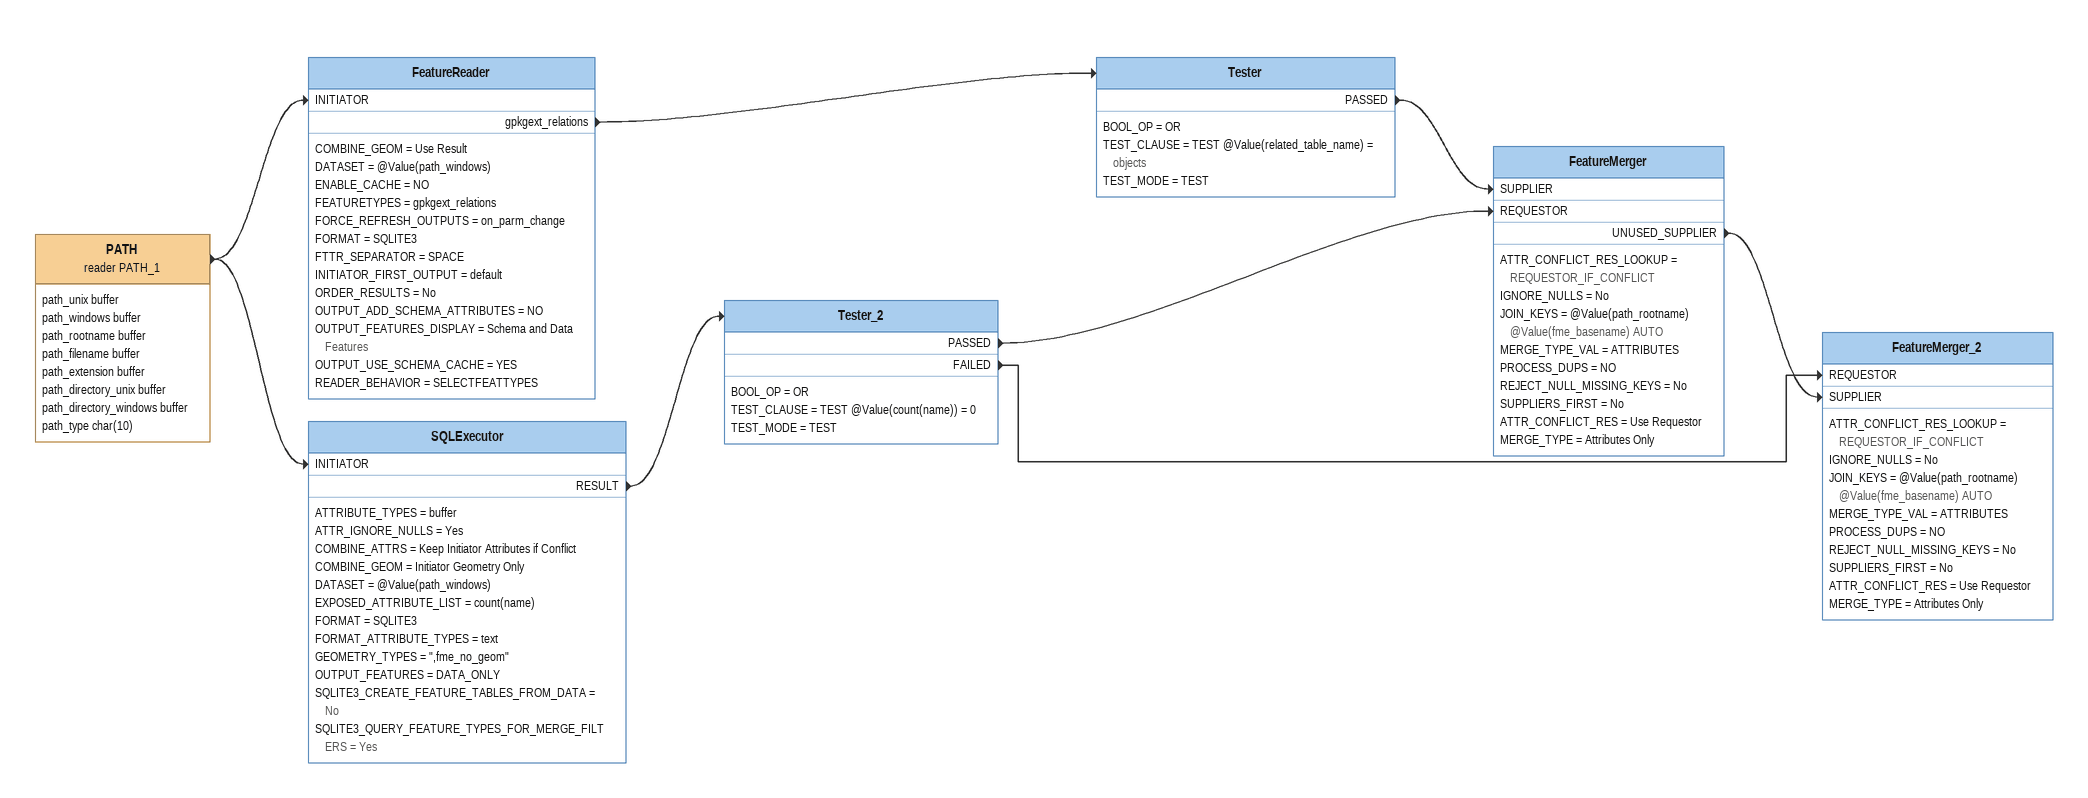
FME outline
PATH (reader PATH_1)
    attributes: path_unix buffer, path_windows buffer, path_rootname buffer, path_filename buffer, path_extension buffer, path_directory_unix buffer, path_directory_windows buffer, path_type char(10)
    -> SQLExecutor [INITIATOR]
    -> FeatureReader [INITIATOR]
FeatureReader
    COMBINE_GEOM = Use Result
    DATASET = @Value(path_windows)
    ENABLE_CACHE = NO
    FEATURETYPES = gpkgext_relations
    FORCE_REFRESH_OUTPUTS = on_parm_change
    FORMAT = SQLITE3
    FTTR_SEPARATOR = SPACE
    INITIATOR_FIRST_OUTPUT = default
    ORDER_RESULTS = No
    OUTPUT_ADD_SCHEMA_ATTRIBUTES = NO
    OUTPUT_FEATURES_DISPLAY = Schema and Data Features
    OUTPUT_USE_SCHEMA_CACHE = YES
    READER_BEHAVIOR = SELECTFEATTYPES
    gpkgext_relations -> Tester
Tester
    BOOL_OP = OR
    TEST_CLAUSE = TEST @Value(related_table_name) = objects
    TEST_MODE = TEST
    PASSED -> FeatureMerger [SUPPLIER]
SQLExecutor
    ATTRIBUTE_TYPES = buffer
    ATTR_IGNORE_NULLS = Yes
    COMBINE_ATTRS = Keep Initiator Attributes if Conflict
    COMBINE_GEOM = Initiator Geometry Only
    DATASET = @Value(path_windows)
    EXPOSED_ATTRIBUTE_LIST = count(name)
    FORMAT = SQLITE3
    FORMAT_ATTRIBUTE_TYPES = text
    GEOMETRY_TYPES = ",fme_no_geom"
    OUTPUT_FEATURES = DATA_ONLY
    SQLITE3_CREATE_FEATURE_TABLES_FROM_DATA = No
    SQLITE3_QUERY_FEATURE_TYPES_FOR_MERGE_FILTERS = Yes
    RESULT -> Tester_2
Tester_2
    BOOL_OP = OR
    TEST_CLAUSE = TEST @Value(count(name)) = 0
    TEST_MODE = TEST
    PASSED -> FeatureMerger [REQUESTOR]
    FAILED -> FeatureMerger_2 [REQUESTOR]
FeatureMerger
    ATTR_CONFLICT_RES_LOOKUP = REQUESTOR_IF_CONFLICT
    IGNORE_NULLS = No
    JOIN_KEYS = @Value(path_rootname) @Value(fme_basename) AUTO
    MERGE_TYPE_VAL = ATTRIBUTES
    PROCESS_DUPS = NO
    REJECT_NULL_MISSING_KEYS = No
    SUPPLIERS_FIRST = No
    ATTR_CONFLICT_RES = Use Requestor
    MERGE_TYPE = Attributes Only
    UNUSED_SUPPLIER -> FeatureMerger_2 [SUPPLIER]
FeatureMerger_2
    ATTR_CONFLICT_RES_LOOKUP = REQUESTOR_IF_CONFLICT
    IGNORE_NULLS = No
    JOIN_KEYS = @Value(path_rootname) @Value(fme_basename) AUTO
    MERGE_TYPE_VAL = ATTRIBUTES
    PROCESS_DUPS = NO
    REJECT_NULL_MISSING_KEYS = No
    SUPPLIERS_FIRST = No
    ATTR_CONFLICT_RES = Use Requestor
    MERGE_TYPE = Attributes Only
